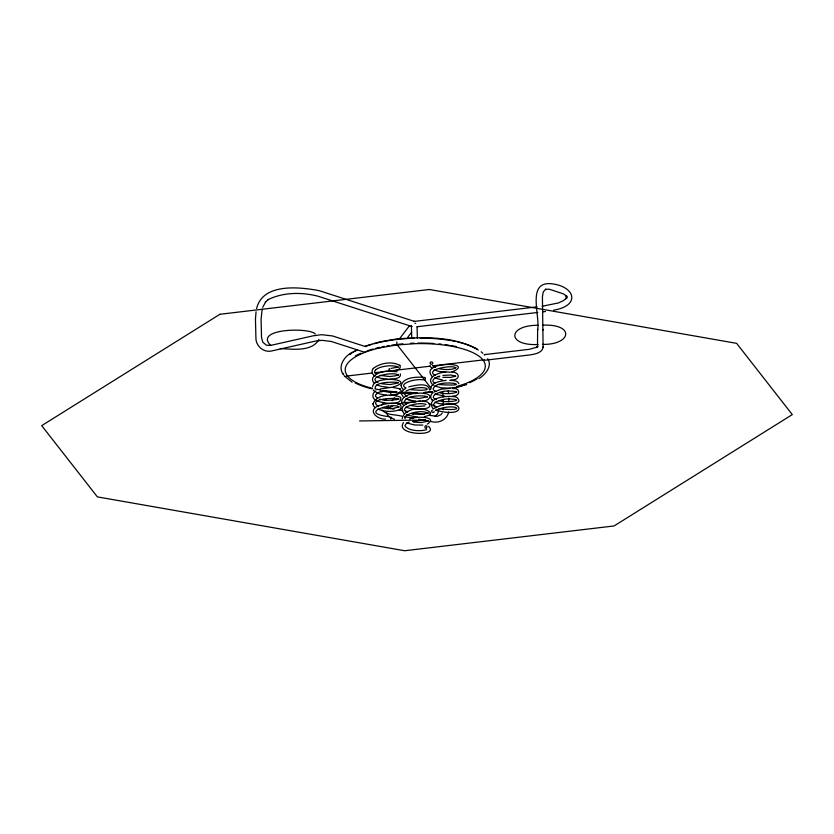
<?xml version="1.0" encoding="UTF-8"?>
<svg xmlns="http://www.w3.org/2000/svg" width="834" height="834" viewBox="0 0 834 834"><rect width="100%" height="100%" fill="white"/><g stroke="black" fill="none" stroke-linecap="round" stroke-linejoin="round"><path stroke-width="1.25" d="M484.304 359.464A2.825 0.657 83.2 0 0 484.867 360.257L530.205 354.888C534.886 354.064 541.819 353.095 543.111 347.528L542.423 296.81L543.257 291.879L545.853 289.189L545.363 289.377L549.179 289.179L563.648 293.943L566.734 296.466L565.859 295.455L566.87 298.145L566.672 296.789M543.215 330.055L543.215 329.378M543.111 347.528L543.122 346.829M365.282 346.1L379.918 341.836L396.869 338.906C424.016 337.04 454.061 335.81 478.278 350.009M427.905 412.757L427.978 413.414L427.498 412.913L422.317 414.425L413.08 414.071M443.208 409.734L443.386 407.805M343.472 373.444L343.514 374.81C337.082 366.564 344.505 356.274 352.084 352.302M256.048 311.718L255.465 319.068L255.913 337.791C255.663 345.985 263.805 353.032 271.863 350.916L315.367 341.106L321.914 340.324L331.108 341.429L364.114 352.073A2.825 1.897 -72.1 0 0 365.646 351.573M389.916 370.254C389.332 373.184 388.29 367.252 389.739 368.951M399.017 406.898C394.93 402.228 355.837 412.528 389.165 416.719M423.213 377.197C415.874 377.041 403.208 377.02 401.112 385.808M401.112 385.193L401.717 387.706L403.312 389.415M372.996 403.99C376.332 394.096 392.428 393.471 400.706 397.359C402.488 406.846 382.253 402.968 377.291 400.966M262.168 309.185L261.084 319.266L261.532 337.551L262.783 342.18L266.473 345.245L270.841 345.359L314.189 335.581L321.778 334.695L332.526 335.956L365.646 346.642M372.6 386.757C373.986 374.581 418.23 379.512 393.241 386.966M256.601 308.528C262.783 282.789 299.729 286.948 319.214 290.68L414.884 321.528M455.75 367.825C453.039 364.458 423.172 369.608 435.557 375.519M427.331 397.047C426.476 394.972 403.52 394.899 404.553 402.572L404.209 401.561L406.294 403.969M430.323 413.925L430.553 413.174L428.957 415.249L424.266 416.823M448.661 411.975C447.128 420.169 437.704 424.026 430.271 421.222M318.942 339.417C312.114 352.084 292.286 349.123 280.224 348.549M566.859 296.122L565.817 298.864L566.672 297.853L563.544 300.542L558.582 302.909L542.131 306.255M262.7 307.329L265.796 301.679L265.327 302.137L268.465 299.437L267.923 299.698C283.237 292.181 301.554 292.015 317.848 296.164L412.194 326.584M429.531 389.947C428.77 381.763 414.237 385.548 408.796 386.882M427.269 424.162C439.487 416.187 413.643 416.062 409.744 419.043M442.197 413.132L440.894 414.696L437.35 416.354L429.583 415.374M381.889 405.095L383.744 402.488M398.391 382.67C399.319 382.108 374.612 380.731 375.196 388.05M427.894 412.788L427.8 413.101C420.972 409.004 401.988 414.54 405.188 418.804M455.875 367.596C453.665 369.931 444.637 369.921 439.278 368.764M455.76 376.207L450.944 374.998L442.864 375.394M373.444 368.294C370.817 370.661 372.193 374.956 375.31 376.165M402.04 391.198L405.835 388.039M403.562 422.567C394.065 435.473 440.216 436.933 428.488 426.32M399.34 339.031L409.557 325.635M407.774 337.29L411.694 332.141M382.243 399.861L385.35 400.403L386.809 398.475M390.635 393.45L392.168 391.438M388.342 405.772L386.726 408.264L386.82 406.898M392.147 400.779L394.43 397.787M395.952 395.785L398.235 392.793M391.063 368.388L397.808 367.085M400.497 409.15C404.98 399.569 382.816 403.979 378.928 405.668C366.679 410.109 377.156 419.731 385.517 419.127M428.134 420.774C429.573 422.098 421.848 418.522 418.324 419.95M373.246 368.492C380.241 362.915 392.063 360.893 399.913 365.48M375.998 369.483C373.997 371.255 374.216 372.162 376.666 373.893M412.298 394.002C407.055 394.096 397.328 400.216 403.802 405.48M432.95 392.772C430.448 394.284 429.896 398.058 432.168 400.007M427.3 396.796L418.96 398.516L409.567 397.297M349.926 354.679L353.501 351.604M388.561 408.597L392.46 406.054M478.789 378.667C485.013 375.029 492.769 366.22 487.692 358.683M375.811 369.671C381.326 365.428 393.794 364.896 397.693 366.918M433.419 408.848C461.431 393.241 472.054 420.221 435.421 410.109M398.923 407.013L392.199 408.577M377.635 409.056C384.672 411.829 393.168 412.444 400.184 409.369M399.934 409.546L400.758 408.952M375.988 390.885C371.818 392.699 371.735 398.746 376.124 400.351M434.806 416.427L437.631 413.977L438.569 410.682M436.057 410.213C455.124 401.759 469.688 412.632 439.038 408.587M433.951 392.053L441.176 389.186L449.995 388.331M405.96 391.052C424.037 382.733 440.581 392.647 410.881 389.645M455.604 376.144L450.631 377.416L442.823 377.322M398.11 383.014L389.916 384.578L381.774 383.786M354.033 351.458L357.411 349.853M409.286 422.025L406.033 423.839L404.907 425.799C407.909 430.73 419.794 431.699 426.612 429.687M452.08 371.86C477.236 361.695 417.719 360.841 432.346 376.676M446.18 380.367C440.675 381.096 430.229 382.379 430.605 389.78M427.154 421.337L421.16 422.567L413.362 422.098M390.218 395.264L398.683 393.825M439.81 376.082C434.274 377.865 430.208 380.731 434.868 383.067M426.33 392.011L423.463 392.741M379.939 389.04L392.011 387.237L399.684 388.748M382.316 391.083L378.313 392.606L375.675 394.774L375.488 396.348L377.489 398.058M553.609 310.175C581.361 305.64 574.98 285.687 550.294 283.633C526.859 282.382 540.276 315.648 537.607 330.003L537.617 329.336L537.513 347.34L537.721 345.985L536.45 347.559L536.908 347.173L529.423 349.29L484.21 354.648A2.825 0.657 83.2 0 1 484.585 354.992M397.693 404.156L406.043 402.478L415.926 402.071M452.737 388.602L466.686 384.537M455.218 387.32L453.821 387.685M314.887 335.654L315.533 335.508M425.403 419.919L412.59 421.451M424.913 405.908L417.594 406.533L409.88 405.345M452.883 395.942C460.378 396.723 460.681 387.497 453.029 388.54M380.012 347.82L397.182 344.922M413.966 393.658L420.638 393.064L426.549 393.825M422.265 400.966C426.08 401.946 433.805 396.63 427.529 394.169M450.986 380.054C462.307 380.179 459.242 370.432 449.516 372.245C442.781 370.567 423.255 376.989 433.44 385.308M537.002 306.86L413.82 321.455A2.825 0.657 83.2 0 1 413.998 321.517M417.063 326.751L537.794 312.458M542.934 311.853L545.499 311.541M346.193 376.134L371.964 373.059M374.529 372.756L389.947 370.932M393.804 370.473L430.323 366.168M432.856 365.865L482.959 359.934M388.217 371.297C382.253 370.546 366.793 376.228 374.654 383.609M391.188 371.047C394.305 370.911 402.468 369.994 399.736 365.198M422.89 425.1L414.571 424.986L406.512 422.901M538.086 325.27C507.604 325.093 506.561 345.995 538.045 344.515M396.994 344.963L415.405 343.66A70.077 24.311 -1.7 0 1 481.875 358.693A70.077 24.311 -1.7 0 1 456.563 386.517M542.434 344.4C571.644 344.932 575.199 323.675 542.475 325.166M417.605 393.106L398.933 392.96M423.808 392.668L432.481 392.053M389.749 379.199C393.022 378.751 401.477 379.136 400.383 373.861M418.897 401.175L420.524 401.112M449.62 388.206L440.957 387.789L434.608 385.933M389.905 371.193L397.12 371.797M359.59 420.962L417 420.117M449.693 380.294C452.674 380.679 457.689 380.116 458.867 383.713M445.846 372.173L438.726 371.38L434.118 369.858M387.904 379.199L380.95 378.344L376.676 376.905M388.112 387.226L381.242 386.392L376.822 384.891M388.905 408.67L382.535 407.899M417.021 393.127L413.612 392.835M417.709 417.219L406.367 414.915M444.814 396.181L434.941 394.023M423.067 379.835C414.8 378.386 397.62 383.89 405.824 387.893M386.559 395.17L379.887 394.002L376.009 392.366M385.35 400.403C426.132 398.569 361.268 394.982 378.657 406.585M415.551 401.05L410.474 400.257M442.531 379.96L434.462 377.948M380.294 390.99L392.72 392.47M391.532 408.702L394.065 409.15M399.142 410.036L402.947 410.703M405.48 411.152L408.014 411.589M414.362 412.705L424.506 414.488M390.145 408.691L390.792 408.806M402.103 416.281C395.65 414.279 386.976 415.613 382.035 410.067M404.657 416.729L413.622 418.303M418.751 419.2L427.706 420.774M440.039 392.897C449.734 395.399 467.217 390.844 446.628 391.052C438.757 391.25 427.998 396.755 436.37 399.674M411.537 413.758L413.153 414.081M428.624 403.646L434.806 405.897L436.651 407.378M405.887 398.84L409.025 399.882M438.09 376.447L439.57 376.822M438.246 384.464C479.644 387.466 437.975 376.874 433.117 388.821L433.399 389.582M438.726 400.539C445.22 403.281 466.039 400.143 451.747 399.09C443.949 397.641 426.872 403.562 436.505 407.659M408.868 399.851L410.589 400.289M426.059 404.427C418.22 401.477 396.755 407.774 407.492 412.496M380.189 375.383L389.624 376.53L395.358 375.853L398.225 374.685L398.068 375.363L398.266 374.508L398.131 375.269C395.691 371.036 365.428 376.53 378.042 382.535M380.658 391.469L382.066 391.834M380.825 399.486L379.689 399.1M435.087 402.009C438.507 405.115 466.779 406.471 456.74 397.297C450.079 394.868 424.537 396.994 433.075 408.681M315.158 333.861C308.976 327.282 253.286 328.46 270.769 345.516M389.249 408.18L386.569 406.731L386.976 407.273L386.58 406.241M390.416 417.553L394.482 419.293M406.033 406.815C409.421 410.109 437.777 411.016 427.633 402.165C421.233 399.392 394.722 402.207 404.146 413.591M407.013 396.421L403.958 393.742M435.421 367.533L432.877 365.792M436.026 391.594L433.868 390.218M352.073 382.212L344.254 375.936L344.828 376.29M400.08 389.019L401.154 391.063M399.423 388.581L400.351 389.197M403.666 397.526L401.321 393.7M390.281 417.469L387.601 415.249L386.622 412.601M374.779 391.563L373.069 389.843M372.954 403.677L373.549 405.929L375.258 407.649M431.97 368.576L429.927 365.824M431.96 399.809L432.742 400.539M396.817 341.961L396.89 344.452L430.855 387.914M430.563 412.83C424.256 405.71 403.635 408.201 402.186 418.793M448.212 390.729L448.567 392.929M442.666 391.573L443.062 396.859M448.713 398.006L448.828 401.811M443.135 399.288L443.313 405.366M417.052 326.813L417.396 338.448M411.37 325.583L411.756 338.51M414.998 323.3A2.825 0.98 -1.7 0 1 415.666 323.383M395.858 392.533A2.825 2.554 37.3 0 1 395.212 392.168M424.162 377.604A1.334 0.844 -81.3 0 1 425.33 378.136A1.334 0.844 -81.3 0 1 424.714 379.96A1.334 0.844 -81.3 0 1 423.662 379.095M434.128 411.433A1.334 1.115 39.8 0 1 433.075 412.528A1.334 1.115 39.8 0 1 431.678 411.402A1.334 1.115 39.8 0 1 432.481 410.119M477.079 378.782A71.484 24.801 -1.7 0 1 469.5 382.691M465.695 384.213A71.484 24.801 -1.7 0 1 457.397 386.893M432.419 391.594A71.484 24.801 -1.7 0 1 427.55 392.074M412.642 392.814A71.484 24.801 -1.7 0 1 399.027 392.543M396.63 392.397A71.484 24.801 -1.7 0 1 382.91 390.927M371.641 388.748A71.484 24.801 -1.7 0 1 355.242 382.983M355.388 355.972A71.484 24.801 -1.7 0 1 361.018 353.209M367.064 350.895A71.484 24.801 -1.7 0 1 373.121 349.019M375.686 348.331A71.484 24.801 -1.7 0 1 379.647 347.371M381.972 346.871A71.484 24.801 -1.7 0 1 384.359 346.391M386.799 345.933A71.484 24.801 -1.7 0 1 389.28 345.516M391.803 345.13A71.484 24.801 -1.7 0 1 396.89 344.452M398.089 344.317A71.484 24.801 -1.7 0 1 402.968 343.827M410.432 343.327A71.484 24.801 -1.7 0 1 414.154 343.17M417.865 343.087A71.484 24.801 -1.7 0 1 433.888 343.514M438.976 343.931A71.484 24.801 -1.7 0 1 441.488 344.192M445.189 344.64A71.484 24.801 -1.7 0 1 448.786 345.172M451.111 345.557A71.484 24.801 -1.7 0 1 456.344 346.579M452.768 387.518A70.077 24.311 -1.7 0 1 450.162 388.133M411.214 392.345A70.077 24.311 -1.7 0 1 399.517 392.063M396.994 391.907A70.077 24.311 -1.7 0 1 383.546 390.468M380.116 389.905A70.077 24.311 -1.7 0 1 374.977 388.905M372.506 388.331A70.077 24.311 -1.7 0 1 380.346 347.778M353.293 352.156A71.484 24.801 -1.7 0 1 357.369 349.884M365.782 346.329A71.484 24.801 -1.7 0 1 371.714 344.411M374.247 343.702A71.484 24.801 -1.7 0 1 414.008 338.208M420.211 338.114A71.484 24.801 -1.7 0 1 450.954 340.595M452.289 340.835A71.484 24.801 -1.7 0 1 454.905 341.346M457.47 341.898A71.484 24.801 -1.7 0 1 464.632 343.817M465.737 344.161A71.484 24.801 -1.7 0 1 477.069 349.008M481.187 351.812A71.484 24.801 -1.7 0 1 482.834 353.303M390.666 417.594C390.729 422.285 391.511 415.071 390.666 417.594M456.479 391.751L456.521 392.418L456.479 391.751M428.186 420.617L428.165 421.285L428.228 420.67M219.915 314.282L41.7 425.642L97.38 496.887L404.688 550.742L614.085 525.952L792.3 414.592L736.62 343.347L429.312 289.492L219.915 314.282M397.995 367.367L397.557 366.679L397.995 367.367M426.549 427.894A1.334 1.011 -75.2 0 0 426.362 425.684A1.334 1.011 -75.2 0 0 424.913 427.258A1.334 1.011 -75.2 0 0 426.549 427.894M430.344 363.655A1.334 1.178 21 0 0 432.617 363.728A1.334 1.178 21 0 0 431.397 361.893A1.334 1.178 21 0 0 430.344 363.655"/></g></svg>
